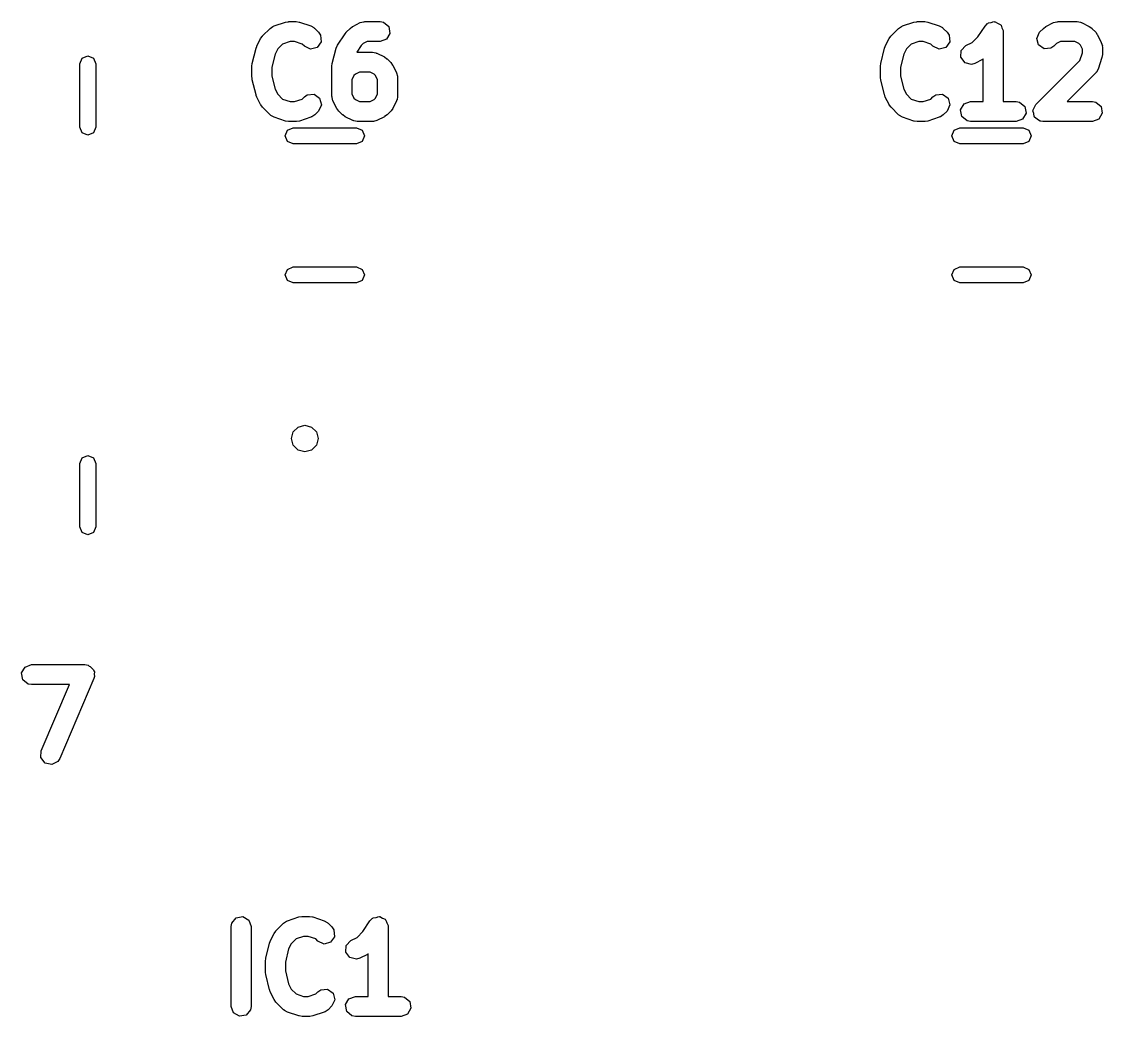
# Model space of a CAD drawing. Extents: x 83.3 to 116.7, y -116.6 to -83.3.
# Drawn here: x 95.23 to 103.33, y -104.73 to -97.27 of the extents above; entities that cross this region are included whole.
import ezdxf

# ---------------------------------------------------------------- set-up
doc = ezdxf.new("R2010")
doc.units = 0
doc.layers.add('BLACK', color=7, linetype='CONTINUOUS')

msp = doc.modelspace()

# ---------------------------------------------------------------- linework, layer by layer
at = {"layer": 'BLACK', "linetype": 'CONTINUOUS'}
for p, q in [((97.0327, -97.3791), (97.0898, -97.322)), ((97.0898, -97.322), (97.1112, -97.307)), ((97.1112, -97.307), (97.1156, -97.3066)), ((97.1156, -97.3066), (97.1191, -97.3038)), ((97.1191, -97.3038), (97.2049, -97.2753)), ((97.2049, -97.2753), (97.227, -97.272)), ((97.227, -97.272), (97.2286, -97.2714)), ((97.2286, -97.2714), (97.2857, -97.2714)), ((97.2857, -97.2714), (97.3078, -97.2753)), ((97.3078, -97.2753), (97.3094, -97.2753)), ((97.3094, -97.2753), (97.3951, -97.3038)), ((97.3951, -97.3038), (97.4181, -97.3163)), ((97.4181, -97.3163), (97.4204, -97.3201)), ((97.4204, -97.3201), (97.4245, -97.322)), ((97.4245, -97.322), (97.453, -97.3505)), ((97.453, -97.3505), (97.468, -97.3719)), ((97.6598, -97.3537), (97.6613, -97.3505)), ((97.6613, -97.3505), (97.6898, -97.322)), ((97.6898, -97.322), (97.7082, -97.3091)), ((97.7082, -97.3091), (97.7093, -97.3079)), ((97.7093, -97.3079), (97.7665, -97.2793)), ((97.7665, -97.2793), (97.7914, -97.2719)), ((97.7914, -97.2719), (97.7958, -97.273)), ((97.7958, -97.273), (97.8, -97.2714)), ((97.8, -97.2714), (97.9143, -97.2714)), ((97.9143, -97.2714), (97.9399, -97.276)), ((97.9399, -97.276), (97.9792, -97.3089)), ((97.9792, -97.3089), (97.9881, -97.3595)), ((101.747, -97.3791), (101.804, -97.322)), ((101.804, -97.322), (101.825, -97.307)), ((101.825, -97.307), (101.83, -97.3066)), ((101.83, -97.3066), (101.833, -97.3038)), ((101.833, -97.3038), (101.919, -97.2753)), ((101.919, -97.2753), (101.941, -97.272)), ((101.941, -97.272), (101.943, -97.2714)), ((101.943, -97.2714), (102, -97.2714)), ((102, -97.2714), (102.022, -97.2753)), ((102.022, -97.2753), (102.024, -97.2753)), ((102.024, -97.2753), (102.109, -97.3038)), ((102.109, -97.3038), (102.132, -97.3163)), ((102.132, -97.3163), (102.135, -97.3201)), ((102.135, -97.3201), (102.139, -97.322)), ((102.139, -97.322), (102.167, -97.3505)), ((102.167, -97.3505), (102.182, -97.3719)), ((102.399, -97.3844), (102.452, -97.3048)), ((102.452, -97.3048), (102.47, -97.286)), ((102.47, -97.286), (102.474, -97.2848)), ((102.474, -97.2848), (102.477, -97.2815)), ((102.477, -97.2815), (102.498, -97.2777)), ((102.498, -97.2777), (102.519, -97.2716)), ((102.519, -97.2716), (102.523, -97.2733)), ((102.523, -97.2733), (102.527, -97.2726)), ((102.527, -97.2726), (102.546, -97.2834)), ((102.546, -97.2834), (102.566, -97.2922)), ((102.566, -97.2922), (102.568, -97.2961)), ((102.568, -97.2961), (102.572, -97.2982)), ((102.572, -97.2982), (102.579, -97.3187)), ((102.579, -97.3187), (102.589, -97.3382)), ((102.589, -97.3382), (102.588, -97.3424)), ((102.588, -97.3424), (102.589, -97.3464)), ((102.589, -97.3464), (102.589, -97.8714)), ((102.84, -97.397), (102.861, -97.3505)), ((102.861, -97.3505), (102.89, -97.322)), ((102.89, -97.322), (102.908, -97.3091)), ((102.908, -97.3091), (102.909, -97.3079)), ((102.909, -97.3079), (102.966, -97.2793)), ((102.966, -97.2793), (102.991, -97.2719)), ((102.991, -97.2719), (102.996, -97.273)), ((102.996, -97.273), (103, -97.2714)), ((103, -97.2714), (103.143, -97.2714)), ((103.143, -97.2714), (103.169, -97.276)), ((103.169, -97.276), (103.172, -97.2788)), ((103.172, -97.2788), (103.176, -97.2793)), ((103.176, -97.2793), (103.234, -97.3079)), ((103.234, -97.3079), (103.252, -97.3213)), ((103.252, -97.3213), (103.253, -97.322)), ((103.253, -97.322), (103.282, -97.3505)), ((103.282, -97.3505), (103.294, -97.3689)), ((96.9901, -97.4557), (97.0186, -97.3986)), ((97.0186, -97.3986), (97.032, -97.3806)), ((97.032, -97.3806), (97.0327, -97.3791)), ((97.2407, -97.4214), (97.1834, -97.4406)), ((97.2735, -97.4214), (97.2407, -97.4214)), ((97.3309, -97.4406), (97.2735, -97.4214)), ((97.4724, -97.423), (97.443, -97.465)), ((97.468, -97.3719), (97.4724, -97.423)), ((97.5947, -97.4477), (97.6519, -97.362)), ((97.6519, -97.362), (97.6598, -97.3537)), ((97.8177, -97.4214), (97.7873, -97.4366)), ((97.9143, -97.4214), (97.8177, -97.4214)), ((97.9625, -97.4039), (97.9143, -97.4214)), ((97.9881, -97.3595), (97.9625, -97.4039)), ((101.704, -97.4557), (101.733, -97.3986)), ((101.733, -97.3986), (101.746, -97.3806)), ((101.746, -97.3806), (101.747, -97.3791)), ((101.955, -97.4214), (101.898, -97.4406)), ((101.988, -97.4214), (101.955, -97.4214)), ((102.045, -97.4406), (101.988, -97.4214)), ((102.187, -97.423), (102.157, -97.465)), ((102.182, -97.3719), (102.187, -97.423)), ((102.309, -97.4508), (102.356, -97.4276)), ((102.356, -97.4276), (102.399, -97.3844)), ((102.853, -97.4466), (102.84, -97.397)), ((103.018, -97.4214), (102.987, -97.4366)), ((103.125, -97.4214), (103.018, -97.4214)), ((103.156, -97.4366), (103.125, -97.4214)), ((103.294, -97.3689), (103.296, -97.37)), ((103.296, -97.37), (103.324, -97.4272)), ((103.324, -97.4272), (103.332, -97.4521)), ((96.9558, -97.5854), (96.9844, -97.4711)), ((96.9844, -97.4711), (96.9897, -97.4593)), ((96.9897, -97.4593), (96.9901, -97.4557)), ((97.1474, -97.4766), (97.1279, -97.5155)), ((97.1834, -97.4406), (97.1474, -97.4766)), ((97.347, -97.4566), (97.3309, -97.4406)), ((97.3935, -97.4783), (97.347, -97.4566)), ((97.443, -97.465), (97.3935, -97.4783)), ((97.5558, -97.5854), (97.5844, -97.4711)), ((97.5844, -97.4711), (97.5946, -97.4481)), ((97.5946, -97.4481), (97.5947, -97.4477)), ((97.7726, -97.4514), (97.7393, -97.5013)), ((97.7393, -97.5013), (97.7429, -97.5)), ((97.7429, -97.5), (97.8571, -97.5)), ((97.7873, -97.4366), (97.7726, -97.4514)), ((97.8571, -97.5), (97.8828, -97.5045)), ((97.8828, -97.5045), (97.8862, -97.5074)), ((97.8862, -97.5074), (97.8907, -97.5079)), ((97.8907, -97.5079), (97.9478, -97.5365)), ((101.67, -97.5854), (101.699, -97.4711)), ((101.699, -97.4711), (101.704, -97.4593)), ((101.704, -97.4593), (101.704, -97.4557)), ((101.862, -97.4766), (101.842, -97.5155)), ((101.898, -97.4406), (101.862, -97.4766)), ((102.061, -97.4566), (102.045, -97.4406)), ((102.108, -97.4783), (102.061, -97.4566)), ((102.157, -97.465), (102.108, -97.4783)), ((102.271, -97.5392), (102.274, -97.488)), ((102.274, -97.488), (102.309, -97.4508)), ((102.895, -97.476), (102.853, -97.4466)), ((102.946, -97.4715), (102.895, -97.476)), ((102.967, -97.4566), (102.946, -97.4715)), ((102.987, -97.4366), (102.967, -97.4566)), ((103.167, -97.448), (103.156, -97.4366)), ((103.163, -97.5631), (103.182, -97.5057)), ((103.182, -97.4784), (103.167, -97.448)), ((103.182, -97.5057), (103.182, -97.4784)), ((103.332, -97.4521), (103.331, -97.4565)), ((103.331, -97.4565), (103.332, -97.4607)), ((103.332, -97.4607), (103.332, -97.5179)), ((95.6625, -97.5877), (95.6801, -97.5453)), ((95.6625, -98.0623), (95.6625, -97.5877)), ((95.6801, -97.5453), (95.7225, -97.5277)), ((95.7225, -97.5277), (95.7649, -97.5453)), ((95.7649, -97.5453), (95.7825, -97.5877)), ((95.7825, -97.5877), (95.7825, -98.0623)), ((96.9536, -97.6036), (96.9562, -97.5888)), ((96.9562, -97.5888), (96.9558, -97.5854)), ((97.1279, -97.5155), (97.1036, -97.6128)), ((97.5536, -97.6036), (97.5562, -97.5888)), ((97.5562, -97.5888), (97.5558, -97.5854)), ((97.9478, -97.5365), (97.9658, -97.5498)), ((97.9658, -97.5498), (97.9673, -97.5505)), ((97.9673, -97.5505), (97.9959, -97.5791)), ((97.9959, -97.5791), (98.0088, -97.5975)), ((101.668, -97.6036), (101.67, -97.5888)), ((101.67, -97.5888), (101.67, -97.5854)), ((101.842, -97.5155), (101.818, -97.6128)), ((102.302, -97.5804), (102.271, -97.5392)), ((102.351, -97.5924), (102.302, -97.5804)), ((102.376, -97.5849), (102.351, -97.5924)), ((102.434, -97.5564), (102.376, -97.5849)), ((102.435, -97.5552), (102.434, -97.5564)), ((102.439, -97.5519), (102.435, -97.5552)), ((102.439, -97.8714), (102.439, -97.5519)), ((102.833, -97.8934), (103.163, -97.5631)), ((103.328, -97.5416), (103.3, -97.6273)), ((103.332, -97.5179), (103.328, -97.5399)), ((103.328, -97.5399), (103.328, -97.5416)), ((96.9536, -97.6893), (96.9536, -97.6036)), ((97.1036, -97.6128), (97.1036, -97.6801)), ((97.5536, -97.8321), (97.5536, -97.6036)), ((97.7301, -97.6652), (97.7188, -97.6766)), ((97.7606, -97.65), (97.7301, -97.6652)), ((97.8394, -97.65), (97.7606, -97.65)), ((97.8699, -97.6652), (97.8394, -97.65)), ((97.8812, -97.6766), (97.8699, -97.6652)), ((98.0088, -97.5975), (98.0099, -97.5986)), ((98.0099, -97.5986), (98.0385, -97.6557)), ((98.0385, -97.6557), (98.0459, -97.6807)), ((101.668, -97.6893), (101.668, -97.6036)), ((101.818, -97.6128), (101.818, -97.6801)), ((103.282, -97.6566), (103.067, -97.8714)), ((103.283, -97.6525), (103.282, -97.6566)), ((103.287, -97.6502), (103.283, -97.6525)), ((103.3, -97.6273), (103.287, -97.6502)), ((96.9548, -97.6925), (96.9536, -97.6893)), ((96.9558, -97.7075), (96.9548, -97.6925)), ((96.9844, -97.8218), (96.9558, -97.7075)), ((97.1036, -97.6801), (97.1279, -97.7774)), ((97.7188, -97.6766), (97.7036, -97.707)), ((97.7036, -97.707), (97.7036, -97.8144)), ((97.8964, -97.707), (97.8812, -97.6766)), ((97.8964, -97.8144), (97.8964, -97.707)), ((98.0459, -97.6807), (98.0449, -97.6851)), ((98.0449, -97.6851), (98.0464, -97.6893)), ((98.0464, -97.6893), (98.0464, -97.8321)), ((101.669, -97.6925), (101.668, -97.6893)), ((101.67, -97.7075), (101.669, -97.6925)), ((101.699, -97.8218), (101.67, -97.7075)), ((101.818, -97.6801), (101.842, -97.7774)), ((96.9864, -97.8247), (96.9844, -97.8218)), ((96.9901, -97.8371), (96.9864, -97.8247)), ((97.0186, -97.8943), (96.9901, -97.8371)), ((97.1279, -97.7774), (97.1474, -97.8163)), ((97.1474, -97.8163), (97.1834, -97.8523)), ((97.3309, -97.8523), (97.347, -97.8363)), ((97.347, -97.8363), (97.3683, -97.8213)), ((97.3683, -97.8213), (97.4194, -97.8168)), ((97.4194, -97.8168), (97.4614, -97.8463)), ((97.5551, -97.8364), (97.5536, -97.8321)), ((97.5541, -97.8407), (97.5551, -97.8364)), ((97.7036, -97.8144), (97.7188, -97.8449)), ((97.8812, -97.8449), (97.8964, -97.8144)), ((98.0464, -97.8321), (98.0419, -97.8578)), ((101.701, -97.8247), (101.699, -97.8218)), ((101.704, -97.8371), (101.701, -97.8247)), ((101.733, -97.8943), (101.704, -97.8371)), ((101.842, -97.7774), (101.862, -97.8163)), ((101.862, -97.8163), (101.898, -97.8523)), ((102.045, -97.8523), (102.061, -97.8363)), ((102.061, -97.8363), (102.083, -97.8213)), ((102.083, -97.8213), (102.134, -97.8168)), ((102.134, -97.8168), (102.176, -97.8463)), ((97.0198, -97.8954), (97.0186, -97.8943)), ((97.0327, -97.9137), (97.0198, -97.8954)), ((97.0898, -97.9709), (97.0327, -97.9137)), ((97.1834, -97.8523), (97.2407, -97.8714)), ((97.2407, -97.8714), (97.2735, -97.8714)), ((97.2735, -97.8714), (97.3309, -97.8523)), ((97.4747, -97.8958), (97.453, -97.9423)), ((97.4614, -97.8463), (97.4747, -97.8958)), ((97.5615, -97.8657), (97.5541, -97.8407)), ((97.5901, -97.9228), (97.5615, -97.8657)), ((97.7188, -97.8449), (97.7301, -97.8562)), ((97.7301, -97.8562), (97.7606, -97.8714)), ((97.7606, -97.8714), (97.8394, -97.8714)), ((97.8394, -97.8714), (97.8699, -97.8562)), ((97.8699, -97.8562), (97.8812, -97.8449)), ((98.0385, -97.8657), (98.0099, -97.9228)), ((98.039, -97.8612), (98.0385, -97.8657)), ((98.0419, -97.8578), (98.039, -97.8612)), ((101.734, -97.8954), (101.733, -97.8943)), ((101.747, -97.9137), (101.734, -97.8954)), ((101.804, -97.9709), (101.747, -97.9137)), ((101.898, -97.8523), (101.955, -97.8714)), ((101.955, -97.8714), (101.988, -97.8714)), ((101.988, -97.8714), (102.045, -97.8523)), ((102.189, -97.8958), (102.167, -97.9423)), ((102.176, -97.8463), (102.189, -97.8958)), ((102.269, -97.9334), (102.295, -97.889)), ((102.295, -97.889), (102.343, -97.8714)), ((102.343, -97.8714), (102.439, -97.8714)), ((102.589, -97.8714), (102.686, -97.8714)), ((102.686, -97.8714), (102.711, -97.876)), ((102.711, -97.876), (102.751, -97.9089)), ((102.751, -97.9089), (102.76, -97.9595)), ((102.812, -97.9334), (102.823, -97.9138)), ((102.823, -97.9138), (102.833, -97.8934)), ((103.067, -97.8714), (103.257, -97.8714)), ((103.257, -97.8714), (103.283, -97.876)), ((103.283, -97.876), (103.322, -97.9089)), ((103.322, -97.9089), (103.331, -97.9595)), ((97.0939, -97.9728), (97.0898, -97.9709)), ((97.0962, -97.9766), (97.0939, -97.9728)), ((97.1191, -97.989), (97.0962, -97.9766)), ((97.2049, -98.0176), (97.1191, -97.989)), ((97.3951, -97.989), (97.3094, -98.0176)), ((97.3987, -97.9862), (97.3951, -97.989)), ((97.4031, -97.9858), (97.3987, -97.9862)), ((97.4245, -97.9709), (97.4031, -97.9858)), ((97.453, -97.9423), (97.4245, -97.9709)), ((97.5912, -97.924), (97.5901, -97.9228)), ((97.6041, -97.9423), (97.5912, -97.924)), ((97.6327, -97.9709), (97.6041, -97.9423)), ((97.6342, -97.9716), (97.6327, -97.9709)), ((97.6522, -97.9849), (97.6342, -97.9716)), ((97.7093, -98.0135), (97.6522, -97.9849)), ((97.9478, -97.9849), (97.8907, -98.0135)), ((97.949, -97.9838), (97.9478, -97.9849)), ((97.9673, -97.9709), (97.949, -97.9838)), ((97.9959, -97.9423), (97.9673, -97.9709)), ((97.9966, -97.9408), (97.9959, -97.9423)), ((98.0099, -97.9228), (97.9966, -97.9408)), ((101.808, -97.9728), (101.804, -97.9709)), ((101.811, -97.9766), (101.808, -97.9728)), ((101.833, -97.989), (101.811, -97.9766)), ((101.919, -98.0176), (101.833, -97.989)), ((102.109, -97.989), (102.024, -98.0176)), ((102.113, -97.9862), (102.109, -97.989)), ((102.117, -97.9858), (102.113, -97.9862)), ((102.139, -97.9709), (102.117, -97.9858)), ((102.167, -97.9423), (102.139, -97.9709)), ((102.278, -97.9839), (102.269, -97.9334)), ((102.317, -98.0169), (102.278, -97.9839)), ((102.76, -97.9595), (102.734, -98.0039)), ((102.811, -97.9399), (102.812, -97.9368)), ((102.817, -97.9617), (102.811, -97.9399)), ((102.812, -97.9368), (102.812, -97.9334)), ((102.821, -97.9839), (102.817, -97.9617)), ((102.823, -97.9861), (102.821, -97.9839)), ((102.824, -97.9894), (102.823, -97.9861)), ((102.843, -98.0024), (102.824, -97.9894)), ((103.331, -97.9595), (103.305, -98.0039)), ((95.6801, -98.1047), (95.6625, -98.0623)), ((95.7825, -98.0623), (95.7649, -98.1047)), ((97.2065, -98.0175), (97.2049, -98.0176)), ((97.2286, -98.0214), (97.2065, -98.0175)), ((97.2203, -98.0851), (97.2627, -98.0675)), ((97.2857, -98.0214), (97.2286, -98.0214)), ((97.2627, -98.0675), (97.7373, -98.0675)), ((97.2873, -98.0209), (97.2857, -98.0214)), ((97.3094, -98.0176), (97.2873, -98.0209)), ((97.7138, -98.014), (97.7093, -98.0135)), ((97.7172, -98.0169), (97.7138, -98.014)), ((97.7429, -98.0214), (97.7172, -98.0169)), ((97.7373, -98.0675), (97.7797, -98.0851)), ((97.8571, -98.0214), (97.7429, -98.0214)), ((97.8614, -98.0199), (97.8571, -98.0214)), ((97.8657, -98.0209), (97.8614, -98.0199)), ((97.8907, -98.0135), (97.8657, -98.0209)), ((101.921, -98.0175), (101.919, -98.0176)), ((101.943, -98.0214), (101.921, -98.0175)), ((102, -98.0214), (101.943, -98.0214)), ((102.002, -98.0209), (102, -98.0214)), ((102.024, -98.0176), (102.002, -98.0209)), ((102.22, -98.0851), (102.263, -98.0675)), ((102.263, -98.0675), (102.737, -98.0675)), ((102.343, -98.0214), (102.317, -98.0169)), ((102.686, -98.0214), (102.343, -98.0214)), ((102.734, -98.0039), (102.686, -98.0214)), ((102.737, -98.0675), (102.78, -98.0851)), ((102.86, -98.0169), (102.843, -98.0024)), ((102.865, -98.0177), (102.86, -98.0169)), ((102.866, -98.0189), (102.865, -98.0177)), ((102.87, -98.0186), (102.866, -98.0189)), ((102.886, -98.0214), (102.87, -98.0186)), ((103.257, -98.0214), (102.886, -98.0214)), ((103.305, -98.0039), (103.257, -98.0214)), ((95.7225, -98.1223), (95.6801, -98.1047)), ((95.7649, -98.1047), (95.7225, -98.1223)), ((97.2027, -98.1275), (97.2203, -98.0851)), ((97.2203, -98.1699), (97.2027, -98.1275)), ((97.7797, -98.0851), (97.7973, -98.1275)), ((97.7973, -98.1275), (97.7797, -98.1699)), ((102.203, -98.1275), (102.22, -98.0851)), ((102.22, -98.1699), (102.203, -98.1275)), ((102.78, -98.0851), (102.797, -98.1275)), ((102.797, -98.1275), (102.78, -98.1699)), ((97.2627, -98.1875), (97.2203, -98.1699)), ((97.7373, -98.1875), (97.2627, -98.1875)), ((97.7797, -98.1699), (97.7373, -98.1875)), ((102.263, -98.1875), (102.22, -98.1699)), ((102.737, -98.1875), (102.263, -98.1875)), ((102.78, -98.1699), (102.737, -98.1875)), ((97.2027, -99.1725), (97.2203, -99.1301)), ((97.2203, -99.1301), (97.2627, -99.1125)), ((97.2627, -99.1125), (97.7373, -99.1125)), ((97.7373, -99.1125), (97.7797, -99.1301)), ((97.7797, -99.1301), (97.7973, -99.1725)), ((102.203, -99.1725), (102.22, -99.1301)), ((102.22, -99.1301), (102.263, -99.1125)), ((102.263, -99.1125), (102.737, -99.1125)), ((102.737, -99.1125), (102.78, -99.1301)), ((102.78, -99.1301), (102.797, -99.1725)), ((97.2203, -99.2149), (97.2027, -99.1725)), ((97.2627, -99.2325), (97.2203, -99.2149)), ((97.7797, -99.2149), (97.7373, -99.2325)), ((97.7973, -99.1725), (97.7797, -99.2149)), ((102.22, -99.2149), (102.203, -99.1725)), ((102.263, -99.2325), (102.22, -99.2149)), ((102.78, -99.2149), (102.737, -99.2325)), ((102.797, -99.1725), (102.78, -99.2149)), ((97.7373, -99.2325), (97.2627, -99.2325)), ((102.737, -99.2325), (102.263, -99.2325)), ((97.25, -100.4), (97.2634, -100.35)), ((97.2634, -100.35), (97.3, -100.313)), ((97.3, -100.313), (97.35, -100.3)), ((97.35, -100.3), (97.4, -100.313)), ((97.4, -100.313), (97.4366, -100.35)), ((97.4366, -100.35), (97.45, -100.4)), ((97.2634, -100.45), (97.25, -100.4)), ((97.45, -100.4), (97.4366, -100.45)), ((97.3, -100.487), (97.2634, -100.45)), ((97.35, -100.5), (97.3, -100.487)), ((97.4, -100.487), (97.35, -100.5)), ((97.4366, -100.45), (97.4, -100.487)), ((95.6625, -100.588), (95.6801, -100.545)), ((95.6625, -101.062), (95.6625, -100.588)), ((95.6801, -100.545), (95.7225, -100.528)), ((95.7225, -100.528), (95.7649, -100.545)), ((95.7649, -100.545), (95.7825, -100.588)), ((95.7825, -100.588), (95.7825, -101.062)), ((95.6801, -101.105), (95.6625, -101.062)), ((95.7825, -101.062), (95.7649, -101.105)), ((95.7225, -101.122), (95.6801, -101.105)), ((95.7649, -101.105), (95.7225, -101.122)), ((95.2261, -102.158), (95.2518, -102.114)), ((95.2518, -102.114), (95.3, -102.096)), ((95.3, -102.096), (95.7, -102.096)), ((95.7, -102.096), (95.7257, -102.101)), ((95.7257, -102.101), (95.7324, -102.107)), ((95.7324, -102.107), (95.7411, -102.109)), ((95.7411, -102.109), (95.7515, -102.123)), ((95.7515, -102.123), (95.765, -102.134)), ((95.765, -102.134), (95.7665, -102.143)), ((95.235, -102.209), (95.2261, -102.158)), ((95.2743, -102.242), (95.235, -102.209)), ((95.7689, -102.201), (95.5118, -102.801)), ((95.7665, -102.143), (95.7718, -102.15)), ((95.7694, -102.192), (95.7689, -102.201)), ((95.7739, -102.184), (95.7694, -102.192)), ((95.7718, -102.15), (95.7708, -102.167)), ((95.7708, -102.167), (95.7739, -102.184)), ((95.3, -102.246), (95.2743, -102.242)), ((95.5863, -102.246), (95.3, -102.246)), ((95.3739, -102.742), (95.5863, -102.246)), ((95.3711, -102.793), (95.3739, -102.742)), ((95.4018, -102.834), (95.3711, -102.793)), ((95.4517, -102.846), (95.4018, -102.834)), ((95.4975, -102.823), (95.4517, -102.846)), ((95.5118, -102.801), (95.4975, -102.823)), ((96.8017, -104.035), (96.8347, -103.995)), ((96.8347, -103.995), (96.8852, -103.986)), ((96.8852, -103.986), (96.9296, -104.012)), ((97.2199, -104.018), (97.3056, -103.989)), ((97.3056, -103.989), (97.3278, -103.986)), ((97.3278, -103.986), (97.3293, -103.985)), ((97.3293, -103.985), (97.3865, -103.985)), ((97.3865, -103.985), (97.4086, -103.989)), ((97.4086, -103.989), (97.4102, -103.989)), ((97.4102, -103.989), (97.4959, -104.018)), ((97.8605, -103.999), (97.8633, -103.995)), ((97.8633, -103.995), (97.8847, -103.992)), ((97.8847, -103.992), (97.9056, -103.986)), ((97.9056, -103.986), (97.9095, -103.987)), ((97.9095, -103.987), (97.9138, -103.986)), ((97.9138, -103.986), (97.9326, -103.997)), ((97.9326, -103.997), (97.9526, -104.006)), ((96.7972, -104.06), (96.8017, -104.035)), ((96.7972, -104.66), (96.7972, -104.06)), ((96.9296, -104.012), (96.9472, -104.06)), ((96.9472, -104.06), (96.9472, -104.66)), ((97.1334, -104.093), (97.1906, -104.036)), ((97.1906, -104.036), (97.2119, -104.021)), ((97.2119, -104.021), (97.2164, -104.021)), ((97.2164, -104.021), (97.2199, -104.018)), ((97.4959, -104.018), (97.5188, -104.03)), ((97.5188, -104.03), (97.5212, -104.034)), ((97.5212, -104.034), (97.5252, -104.036)), ((97.5252, -104.036), (97.5538, -104.064)), ((97.5538, -104.064), (97.5687, -104.086)), ((97.7853, -104.098), (97.8384, -104.019)), ((97.8384, -104.019), (97.8563, -104)), ((97.8563, -104), (97.8605, -103.999)), ((97.9526, -104.006), (97.9545, -104.01)), ((97.9545, -104.01), (97.9582, -104.012)), ((97.9582, -104.012), (97.9657, -104.033)), ((97.9657, -104.033), (97.9753, -104.052)), ((97.9753, -104.052), (97.9743, -104.056)), ((97.9743, -104.056), (97.9758, -104.06)), ((97.9758, -104.06), (97.9758, -104.585)), ((97.0908, -104.17), (97.1194, -104.113)), ((97.1194, -104.113), (97.1327, -104.095)), ((97.1327, -104.095), (97.1334, -104.093)), ((97.2841, -104.154), (97.2481, -104.19)), ((97.3415, -104.135), (97.2841, -104.154)), ((97.3743, -104.135), (97.3415, -104.135)), ((97.4317, -104.154), (97.3743, -104.135)), ((97.4477, -104.171), (97.4317, -104.154)), ((97.5732, -104.137), (97.5438, -104.179)), ((97.5687, -104.086), (97.5732, -104.137)), ((97.6958, -104.165), (97.742, -104.142)), ((97.742, -104.142), (97.7853, -104.098)), ((97.0566, -104.299), (97.0851, -104.185)), ((97.0851, -104.185), (97.0904, -104.173)), ((97.0904, -104.173), (97.0908, -104.17)), ((97.2287, -104.229), (97.2043, -104.327)), ((97.2481, -104.19), (97.2287, -104.229)), ((97.4942, -104.192), (97.4477, -104.171)), ((97.5438, -104.179), (97.4942, -104.192)), ((97.6574, -104.253), (97.6605, -104.202)), ((97.6605, -104.202), (97.6958, -104.165)), ((97.0543, -104.317), (97.0569, -104.303)), ((97.0543, -104.403), (97.0543, -104.317)), ((97.0569, -104.303), (97.0566, -104.299)), ((97.688, -104.294), (97.6574, -104.253)), ((97.7379, -104.306), (97.688, -104.294)), ((97.7629, -104.299), (97.7379, -104.306)), ((97.82, -104.27), (97.7629, -104.299)), ((97.8211, -104.269), (97.82, -104.27)), ((97.8258, -104.266), (97.8211, -104.269)), ((97.8258, -104.585), (97.8258, -104.266)), ((97.0555, -104.406), (97.0543, -104.403)), ((97.2043, -104.327), (97.2043, -104.394)), ((97.2043, -104.394), (97.2287, -104.491)), ((97.0566, -104.421), (97.0555, -104.406)), ((97.0851, -104.536), (97.0566, -104.421)), ((97.0871, -104.539), (97.0851, -104.536)), ((97.0908, -104.551), (97.0871, -104.539)), ((97.1194, -104.608), (97.0908, -104.551)), ((97.2287, -104.491), (97.2481, -104.53)), ((97.2481, -104.53), (97.2841, -104.566)), ((97.2841, -104.566), (97.3415, -104.585)), ((97.3743, -104.585), (97.4317, -104.566)), ((97.4317, -104.566), (97.4477, -104.55)), ((97.4477, -104.55), (97.4691, -104.535)), ((97.4691, -104.535), (97.5202, -104.531)), ((97.5202, -104.531), (97.5622, -104.56)), ((97.5622, -104.56), (97.5755, -104.61)), ((97.1206, -104.609), (97.1194, -104.608)), ((97.1334, -104.628), (97.1206, -104.609)), ((97.1906, -104.685), (97.1334, -104.628)), ((97.3415, -104.585), (97.3743, -104.585)), ((97.5755, -104.61), (97.5538, -104.656)), ((97.6555, -104.647), (97.6811, -104.603)), ((97.6644, -104.698), (97.6555, -104.647)), ((97.6811, -104.603), (97.7293, -104.585)), ((97.7293, -104.585), (97.8258, -104.585)), ((97.9758, -104.585), (98.0722, -104.585)), ((98.0722, -104.585), (98.0978, -104.59)), ((98.0978, -104.59), (98.1371, -104.623)), ((98.1371, -104.623), (98.146, -104.673)), ((96.8147, -104.709), (96.7972, -104.66)), ((96.8592, -104.734), (96.8147, -104.709)), ((96.9097, -104.725), (96.8592, -104.734)), ((96.9427, -104.686), (96.9097, -104.725)), ((96.9472, -104.66), (96.9427, -104.686)), ((97.1946, -104.687), (97.1906, -104.685)), ((97.197, -104.691), (97.1946, -104.687)), ((97.2199, -104.703), (97.197, -104.691)), ((97.3056, -104.732), (97.2199, -104.703)), ((97.4959, -104.703), (97.4102, -104.732)), ((97.4994, -104.7), (97.4959, -104.703)), ((97.5039, -104.7), (97.4994, -104.7)), ((97.5252, -104.685), (97.5039, -104.7)), ((97.5538, -104.656), (97.5252, -104.685)), ((97.7037, -104.731), (97.6644, -104.698)), ((98.1204, -104.718), (98.0722, -104.735)), ((98.146, -104.673), (98.1204, -104.718)), ((97.3072, -104.731), (97.3056, -104.732)), ((97.3293, -104.735), (97.3072, -104.731)), ((97.3865, -104.735), (97.3293, -104.735)), ((97.388, -104.735), (97.3865, -104.735)), ((97.4102, -104.732), (97.388, -104.735)), ((97.7293, -104.735), (97.7037, -104.731)), ((98.0722, -104.735), (97.7293, -104.735))]:
    msp.add_line(p, q, dxfattribs=at)

doc.saveas('drawing.dxf')
